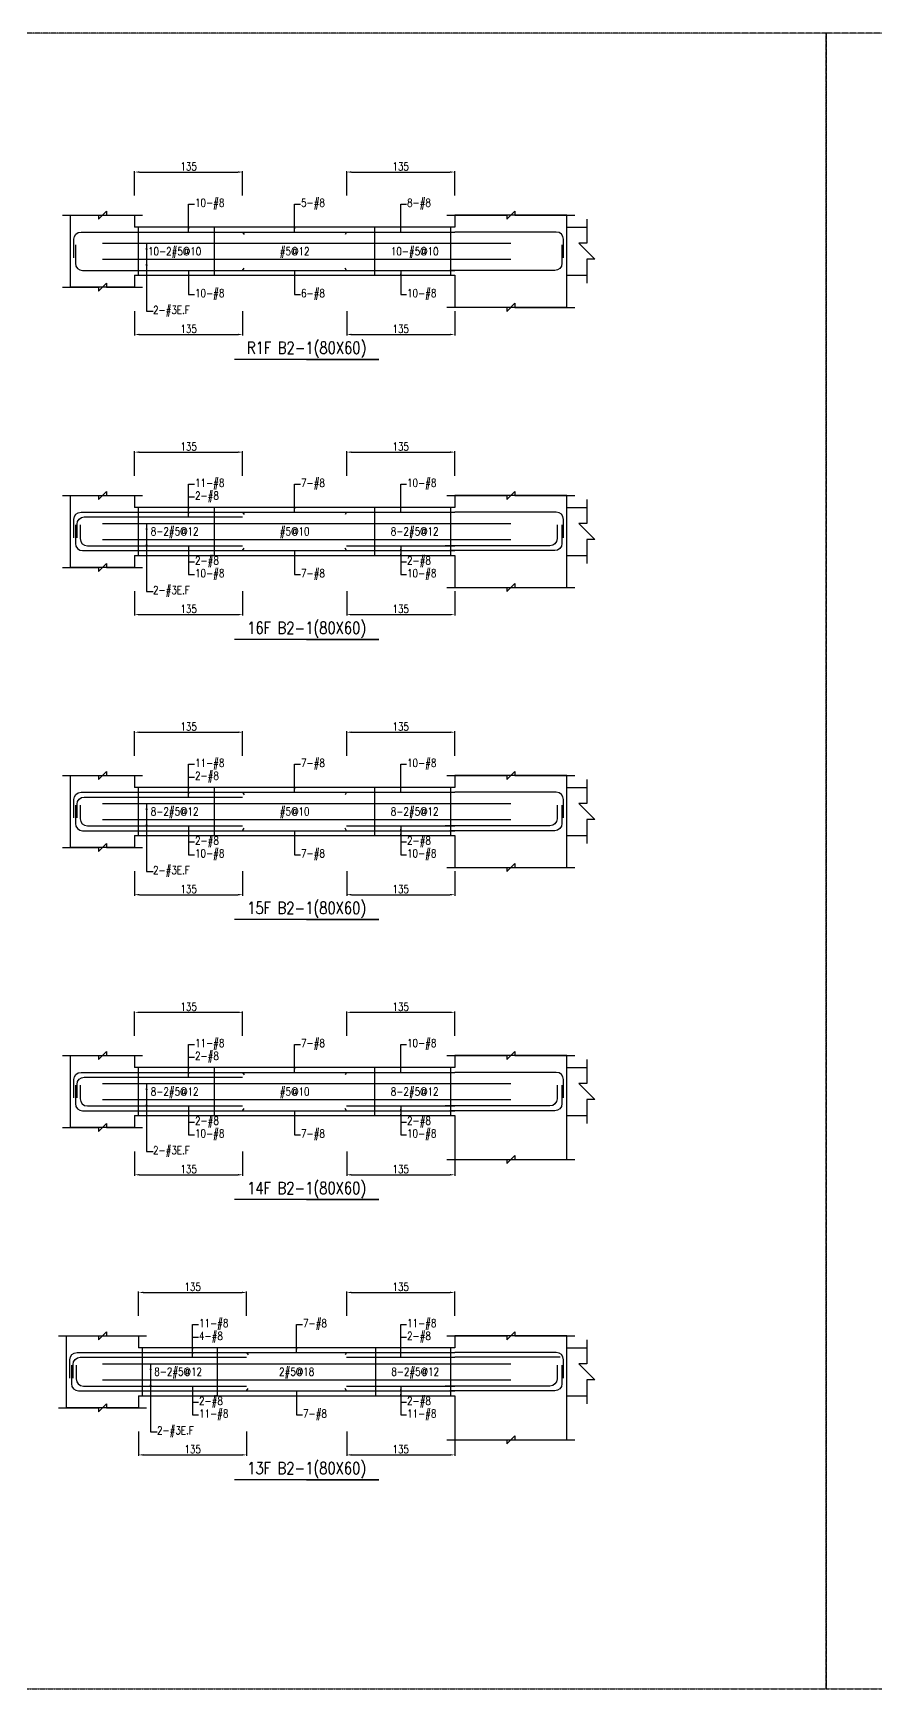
# Model space of a CAD drawing. Header units: millimetres. Extents: x 0 to 84580, y -12276 to 4373.
# Drawn here: x 31612 to 32665, y 0 to 2069 of the extents above; entities that cross this region are included whole.
import ezdxf
from ezdxf.enums import TextEntityAlignment as Align

# ---------------------------------------------------------------- set-up
doc = ezdxf.new("R2010")
doc.units = ezdxf.units.MM
doc.header["$MEASUREMENT"] = 0
doc.linetypes.add('CENTER', pattern=[2, 1.25, -0.25, 0.25, -0.25])
for name, color, linetype in [('S-DIM', 2, 'Continuous'), ('S-GRID', 1, 'CENTER'), ('S-LEADER', 2, 'Continuous'), ('S-RC', 130, 'Continuous'), ('S-REINF', 6, 'Continuous'), ('S-TEXT', 2, 'Continuous')]:
    doc.layers.add(name, color=color, linetype=linetype)
doc.styles.add('CS4', font='romans.shx', dxfattribs={"width": 0.8, "bigfont": 'lsp.shx'})
doc.styles.get("Standard").update_dxf_attribs({"font": 'arial.ttf'})
doc.dimstyles.new('ISO-25', dxfattribs={"dimtxt": 2.5, "dimasz": 2.5, "dimexe": 1.25, "dimexo": 0.625, "dimtad": 1, "dimtxsty": 'Standard', "dimcen": 2.5, "dimadec": 0, "dimazin": 0, "dimtfac": 1, "dimtmove": 0, "dimatfit": 3, "dimfxl": 0, "dimarcsym": 0})

# ---------------------------------------------------------------- blocks, each defined once
blk = doc.blocks.new('*D198')
at = {"layer": 'DEFPOINTS', "color": 0, "transparency": 16777216}
for p in [(31878.6, 495.4), (31743.6, 465.4), (31878.6, 465.4)]:
    blk.add_point(p, dxfattribs=at)
at = {"layer": 'S-DIM', "color": 0, "lineweight": -2, "transparency": 16777216}
for p, q in [((31743.6, 466), (31743.6, 496.6)), ((31878.6, 466), (31878.6, 496.6)), ((31749.6, 495.4), (31872.6, 495.4))]:
    blk.add_line(p, q, dxfattribs=at)
at = {"layer": 'S-DIM', "color": 0, "transparency": 16777216}
for points in [[(31749.6, 496.4), (31749.6, 494.4), (31743.6, 495.4)], [(31872.6, 496.4), (31872.6, 494.4), (31878.6, 495.4)]]:
    blk.add_solid(points, dxfattribs=at)
at = {"layer": 'S-DIM', "color": 0, "transparency": 16777216, "insert": (31811.1, 502.4), "char_height": 10, "attachment_point": 5, "style": 'CS4'}
blk.add_mtext('135', dxfattribs=at)
blk = doc.blocks.new('*D176')
at = {"layer": 'DEFPOINTS', "color": 0, "transparency": 16777216}
for p in [(32138.6, 495.4), (32003.6, 465.4), (32138.6, 465.4)]:
    blk.add_point(p, dxfattribs=at)
at = {"layer": 'S-DIM', "color": 0, "lineweight": -2, "transparency": 16777216}
for p, q in [((32003.6, 466), (32003.6, 496.6)), ((32138.6, 466), (32138.6, 496.6)), ((32009.6, 495.4), (32132.6, 495.4))]:
    blk.add_line(p, q, dxfattribs=at)
at = {"layer": 'S-DIM', "color": 0, "transparency": 16777216}
for points in [[(32009.6, 496.4), (32009.6, 494.4), (32003.6, 495.4)], [(32132.6, 496.4), (32132.6, 494.4), (32138.6, 495.4)]]:
    blk.add_solid(points, dxfattribs=at)
at = {"layer": 'S-DIM', "color": 0, "transparency": 16777216, "insert": (32071.1, 502.4), "char_height": 10, "attachment_point": 5, "style": 'CS4'}
blk.add_mtext('135', dxfattribs=at)
blk = doc.blocks.new('*D177')
at = {"layer": 'DEFPOINTS', "color": 0, "transparency": 16777216}
for p in [(31743.6, 322.4), (31878.6, 322.4), (31878.6, 292.4)]:
    blk.add_point(p, dxfattribs=at)
at = {"layer": 'S-DIM', "color": 0, "lineweight": -2, "transparency": 16777216}
for p, q in [((31743.6, 321.7), (31743.6, 291.1)), ((31878.6, 321.7), (31878.6, 291.1)), ((31749.6, 292.4), (31872.6, 292.4))]:
    blk.add_line(p, q, dxfattribs=at)
at = {"layer": 'S-DIM', "color": 0, "transparency": 16777216}
for points in [[(31749.6, 293.4), (31749.6, 291.4), (31743.6, 292.4)], [(31872.6, 293.4), (31872.6, 291.4), (31878.6, 292.4)]]:
    blk.add_solid(points, dxfattribs=at)
at = {"layer": 'S-DIM', "color": 0, "transparency": 16777216, "insert": (31811.1, 299.4), "char_height": 10, "attachment_point": 5, "style": 'CS4'}
blk.add_mtext('135', dxfattribs=at)
blk = doc.blocks.new('*D178')
at = {"layer": 'DEFPOINTS', "color": 0, "transparency": 16777216}
for p in [(32003.6, 322.4), (32138.6, 322.4), (32138.6, 292.4)]:
    blk.add_point(p, dxfattribs=at)
at = {"layer": 'S-DIM', "color": 0, "lineweight": -2, "transparency": 16777216}
for p, q in [((32003.6, 321.7), (32003.6, 291.1)), ((32138.6, 321.7), (32138.6, 291.1)), ((32009.6, 292.4), (32132.6, 292.4))]:
    blk.add_line(p, q, dxfattribs=at)
at = {"layer": 'S-DIM', "color": 0, "transparency": 16777216}
for points in [[(32009.6, 293.4), (32009.6, 291.4), (32003.6, 292.4)], [(32132.6, 293.4), (32132.6, 291.4), (32138.6, 292.4)]]:
    blk.add_solid(points, dxfattribs=at)
at = {"layer": 'S-DIM', "color": 0, "transparency": 16777216, "insert": (32071.1, 299.4), "char_height": 10, "attachment_point": 5, "style": 'CS4'}
blk.add_mtext('135', dxfattribs=at)
blk = doc.blocks.new('*D179')
at = {"layer": 'DEFPOINTS', "color": 0, "transparency": 16777216}
for p in [(31873.6, 845.4), (31738.6, 815.4), (31873.6, 815.4)]:
    blk.add_point(p, dxfattribs=at)
at = {"layer": 'S-DIM', "color": 0, "lineweight": -2, "transparency": 16777216}
for p, q in [((31738.6, 816), (31738.6, 846.6)), ((31744.6, 845.4), (31867.6, 845.4)), ((31873.6, 816), (31873.6, 846.6))]:
    blk.add_line(p, q, dxfattribs=at)
at = {"layer": 'S-DIM', "color": 0, "transparency": 16777216}
for points in [[(31744.6, 846.4), (31744.6, 844.4), (31738.6, 845.4)], [(31867.6, 846.4), (31867.6, 844.4), (31873.6, 845.4)]]:
    blk.add_solid(points, dxfattribs=at)
at = {"layer": 'S-DIM', "color": 0, "transparency": 16777216, "insert": (31806.1, 852.4), "char_height": 10, "attachment_point": 5, "style": 'CS4'}
blk.add_mtext('135', dxfattribs=at)
blk = doc.blocks.new('*D180')
at = {"layer": 'DEFPOINTS', "color": 0, "transparency": 16777216}
for p in [(32138.6, 845.4), (32003.6, 815.4), (32138.6, 815.4)]:
    blk.add_point(p, dxfattribs=at)
at = {"layer": 'S-DIM', "color": 0, "lineweight": -2, "transparency": 16777216}
for p, q in [((32003.6, 816), (32003.6, 846.6)), ((32009.6, 845.4), (32132.6, 845.4)), ((32138.6, 816), (32138.6, 846.6))]:
    blk.add_line(p, q, dxfattribs=at)
at = {"layer": 'S-DIM', "color": 0, "transparency": 16777216}
for points in [[(32009.6, 846.4), (32009.6, 844.4), (32003.6, 845.4)], [(32132.6, 846.4), (32132.6, 844.4), (32138.6, 845.4)]]:
    blk.add_solid(points, dxfattribs=at)
at = {"layer": 'S-DIM', "color": 0, "transparency": 16777216, "insert": (32071.1, 852.4), "char_height": 10, "attachment_point": 5, "style": 'CS4'}
blk.add_mtext('135', dxfattribs=at)
blk = doc.blocks.new('*D181')
at = {"layer": 'DEFPOINTS', "color": 0, "transparency": 16777216}
for p in [(31738.6, 672.4), (31873.6, 672.4), (31873.6, 642.4)]:
    blk.add_point(p, dxfattribs=at)
at = {"layer": 'S-DIM', "color": 0, "lineweight": -2, "transparency": 16777216}
for p, q in [((31738.6, 671.7), (31738.6, 641.1)), ((31873.6, 671.7), (31873.6, 641.1)), ((31744.6, 642.4), (31867.6, 642.4))]:
    blk.add_line(p, q, dxfattribs=at)
at = {"layer": 'S-DIM', "color": 0, "transparency": 16777216}
for points in [[(31744.6, 643.4), (31744.6, 641.4), (31738.6, 642.4)], [(31867.6, 643.4), (31867.6, 641.4), (31873.6, 642.4)]]:
    blk.add_solid(points, dxfattribs=at)
at = {"layer": 'S-DIM', "color": 0, "transparency": 16777216, "insert": (31806.1, 649.4), "char_height": 10, "attachment_point": 5, "style": 'CS4'}
blk.add_mtext('135', dxfattribs=at)
blk = doc.blocks.new('*D182')
at = {"layer": 'DEFPOINTS', "color": 0, "transparency": 16777216}
for p in [(32003.6, 672.4), (32138.6, 672.4), (32138.6, 642.4)]:
    blk.add_point(p, dxfattribs=at)
at = {"layer": 'S-DIM', "color": 0, "lineweight": -2, "transparency": 16777216}
for p, q in [((32003.6, 671.7), (32003.6, 641.1)), ((32138.6, 671.7), (32138.6, 641.1)), ((32009.6, 642.4), (32132.6, 642.4))]:
    blk.add_line(p, q, dxfattribs=at)
at = {"layer": 'S-DIM', "color": 0, "transparency": 16777216}
for points in [[(32009.6, 643.4), (32009.6, 641.4), (32003.6, 642.4)], [(32132.6, 643.4), (32132.6, 641.4), (32138.6, 642.4)]]:
    blk.add_solid(points, dxfattribs=at)
at = {"layer": 'S-DIM', "color": 0, "transparency": 16777216, "insert": (32071.1, 649.4), "char_height": 10, "attachment_point": 5, "style": 'CS4'}
blk.add_mtext('135', dxfattribs=at)
blk = doc.blocks.new('*D203')
at = {"layer": 'DEFPOINTS', "color": 0, "transparency": 16777216}
for p in [(31873.6, 1195.4), (31738.6, 1165.4), (31873.6, 1165.4)]:
    blk.add_point(p, dxfattribs=at)
at = {"layer": 'S-DIM', "color": 0, "lineweight": -2, "transparency": 16777216}
for p, q in [((31738.6, 1166), (31738.6, 1196.6)), ((31744.6, 1195.4), (31867.6, 1195.4)), ((31873.6, 1166), (31873.6, 1196.6))]:
    blk.add_line(p, q, dxfattribs=at)
at = {"layer": 'S-DIM', "color": 0, "transparency": 16777216}
for points in [[(31744.6, 1196.4), (31744.6, 1194.4), (31738.6, 1195.4)], [(31867.6, 1196.4), (31867.6, 1194.4), (31873.6, 1195.4)]]:
    blk.add_solid(points, dxfattribs=at)
at = {"layer": 'S-DIM', "color": 0, "transparency": 16777216, "insert": (31806.1, 1202.4), "char_height": 10, "attachment_point": 5, "style": 'CS4'}
blk.add_mtext('135', dxfattribs=at)
blk = doc.blocks.new('*D204')
at = {"layer": 'DEFPOINTS', "color": 0, "transparency": 16777216}
for p in [(32138.6, 1195.4), (32003.6, 1165.4), (32138.6, 1165.4)]:
    blk.add_point(p, dxfattribs=at)
at = {"layer": 'S-DIM', "color": 0, "lineweight": -2, "transparency": 16777216}
for p, q in [((32003.6, 1166), (32003.6, 1196.6)), ((32009.6, 1195.4), (32132.6, 1195.4)), ((32138.6, 1166), (32138.6, 1196.6))]:
    blk.add_line(p, q, dxfattribs=at)
at = {"layer": 'S-DIM', "color": 0, "transparency": 16777216}
for points in [[(32009.6, 1196.4), (32009.6, 1194.4), (32003.6, 1195.4)], [(32132.6, 1196.4), (32132.6, 1194.4), (32138.6, 1195.4)]]:
    blk.add_solid(points, dxfattribs=at)
at = {"layer": 'S-DIM', "color": 0, "transparency": 16777216, "insert": (32071.1, 1202.4), "char_height": 10, "attachment_point": 5, "style": 'CS4'}
blk.add_mtext('135', dxfattribs=at)
blk = doc.blocks.new('*D205')
at = {"layer": 'DEFPOINTS', "color": 0, "transparency": 16777216}
for p in [(31738.6, 1022.4), (31873.6, 1022.4), (31873.6, 992.4)]:
    blk.add_point(p, dxfattribs=at)
at = {"layer": 'S-DIM', "color": 0, "lineweight": -2, "transparency": 16777216}
for p, q in [((31738.6, 1021.7), (31738.6, 991.1)), ((31873.6, 1021.7), (31873.6, 991.1)), ((31744.6, 992.4), (31867.6, 992.4))]:
    blk.add_line(p, q, dxfattribs=at)
at = {"layer": 'S-DIM', "color": 0, "transparency": 16777216}
for points in [[(31744.6, 993.4), (31744.6, 991.4), (31738.6, 992.4)], [(31867.6, 993.4), (31867.6, 991.4), (31873.6, 992.4)]]:
    blk.add_solid(points, dxfattribs=at)
at = {"layer": 'S-DIM', "color": 0, "transparency": 16777216, "insert": (31806.1, 999.4), "char_height": 10, "attachment_point": 5, "style": 'CS4'}
blk.add_mtext('135', dxfattribs=at)
blk = doc.blocks.new('*D206')
at = {"layer": 'DEFPOINTS', "color": 0, "transparency": 16777216}
for p in [(32003.6, 1022.4), (32138.6, 1022.4), (32138.6, 992.4)]:
    blk.add_point(p, dxfattribs=at)
at = {"layer": 'S-DIM', "color": 0, "lineweight": -2, "transparency": 16777216}
for p, q in [((32003.6, 1021.7), (32003.6, 991.1)), ((32138.6, 1021.7), (32138.6, 991.1)), ((32009.6, 992.4), (32132.6, 992.4))]:
    blk.add_line(p, q, dxfattribs=at)
at = {"layer": 'S-DIM', "color": 0, "transparency": 16777216}
for points in [[(32009.6, 993.4), (32009.6, 991.4), (32003.6, 992.4)], [(32132.6, 993.4), (32132.6, 991.4), (32138.6, 992.4)]]:
    blk.add_solid(points, dxfattribs=at)
at = {"layer": 'S-DIM', "color": 0, "transparency": 16777216, "insert": (32071.1, 999.4), "char_height": 10, "attachment_point": 5, "style": 'CS4'}
blk.add_mtext('135', dxfattribs=at)
blk = doc.blocks.new('*D207')
at = {"layer": 'DEFPOINTS', "color": 0, "transparency": 16777216}
for p in [(31873.6, 1545.4), (31738.6, 1515.4), (31873.6, 1515.4)]:
    blk.add_point(p, dxfattribs=at)
at = {"layer": 'S-DIM', "color": 0, "lineweight": -2, "transparency": 16777216}
for p, q in [((31738.6, 1516), (31738.6, 1546.6)), ((31744.6, 1545.4), (31867.6, 1545.4)), ((31873.6, 1516), (31873.6, 1546.6))]:
    blk.add_line(p, q, dxfattribs=at)
at = {"layer": 'S-DIM', "color": 0, "transparency": 16777216}
for points in [[(31744.6, 1546.4), (31744.6, 1544.4), (31738.6, 1545.4)], [(31867.6, 1546.4), (31867.6, 1544.4), (31873.6, 1545.4)]]:
    blk.add_solid(points, dxfattribs=at)
at = {"layer": 'S-DIM', "color": 0, "transparency": 16777216, "insert": (31806.1, 1552.4), "char_height": 10, "attachment_point": 5, "style": 'CS4'}
blk.add_mtext('135', dxfattribs=at)
blk = doc.blocks.new('*D208')
at = {"layer": 'DEFPOINTS', "color": 0, "transparency": 16777216}
for p in [(32138.6, 1545.4), (32003.6, 1515.4), (32138.6, 1515.4)]:
    blk.add_point(p, dxfattribs=at)
at = {"layer": 'S-DIM', "color": 0, "lineweight": -2, "transparency": 16777216}
for p, q in [((32003.6, 1516), (32003.6, 1546.6)), ((32009.6, 1545.4), (32132.6, 1545.4)), ((32138.6, 1516), (32138.6, 1546.6))]:
    blk.add_line(p, q, dxfattribs=at)
at = {"layer": 'S-DIM', "color": 0, "transparency": 16777216}
for points in [[(32009.6, 1546.4), (32009.6, 1544.4), (32003.6, 1545.4)], [(32132.6, 1546.4), (32132.6, 1544.4), (32138.6, 1545.4)]]:
    blk.add_solid(points, dxfattribs=at)
at = {"layer": 'S-DIM', "color": 0, "transparency": 16777216, "insert": (32071.1, 1552.4), "char_height": 10, "attachment_point": 5, "style": 'CS4'}
blk.add_mtext('135', dxfattribs=at)
blk = doc.blocks.new('*D209')
at = {"layer": 'DEFPOINTS', "color": 0, "transparency": 16777216}
for p in [(31738.6, 1372.4), (31873.6, 1372.4), (31873.6, 1342.4)]:
    blk.add_point(p, dxfattribs=at)
at = {"layer": 'S-DIM', "color": 0, "lineweight": -2, "transparency": 16777216}
for p, q in [((31738.6, 1371.7), (31738.6, 1341.1)), ((31873.6, 1371.7), (31873.6, 1341.1)), ((31744.6, 1342.4), (31867.6, 1342.4))]:
    blk.add_line(p, q, dxfattribs=at)
at = {"layer": 'S-DIM', "color": 0, "transparency": 16777216}
for points in [[(31744.6, 1343.4), (31744.6, 1341.4), (31738.6, 1342.4)], [(31867.6, 1343.4), (31867.6, 1341.4), (31873.6, 1342.4)]]:
    blk.add_solid(points, dxfattribs=at)
at = {"layer": 'S-DIM', "color": 0, "transparency": 16777216, "insert": (31806.1, 1349.4), "char_height": 10, "attachment_point": 5, "style": 'CS4'}
blk.add_mtext('135', dxfattribs=at)
blk = doc.blocks.new('*D210')
at = {"layer": 'DEFPOINTS', "color": 0, "transparency": 16777216}
for p in [(32003.6, 1372.4), (32138.6, 1372.4), (32138.6, 1342.4)]:
    blk.add_point(p, dxfattribs=at)
at = {"layer": 'S-DIM', "color": 0, "lineweight": -2, "transparency": 16777216}
for p, q in [((32003.6, 1371.7), (32003.6, 1341.1)), ((32138.6, 1371.7), (32138.6, 1341.1)), ((32009.6, 1342.4), (32132.6, 1342.4))]:
    blk.add_line(p, q, dxfattribs=at)
at = {"layer": 'S-DIM', "color": 0, "transparency": 16777216}
for points in [[(32009.6, 1343.4), (32009.6, 1341.4), (32003.6, 1342.4)], [(32132.6, 1343.4), (32132.6, 1341.4), (32138.6, 1342.4)]]:
    blk.add_solid(points, dxfattribs=at)
at = {"layer": 'S-DIM', "color": 0, "transparency": 16777216, "insert": (32071.1, 1349.4), "char_height": 10, "attachment_point": 5, "style": 'CS4'}
blk.add_mtext('135', dxfattribs=at)
blk = doc.blocks.new('*D199')
at = {"layer": 'DEFPOINTS', "color": 0, "transparency": 16777216}
for p in [(31873.6, 1895.4), (31738.6, 1865.4), (31873.6, 1865.4)]:
    blk.add_point(p, dxfattribs=at)
at = {"layer": 'S-DIM', "color": 0, "lineweight": -2, "transparency": 16777216}
for p, q in [((31738.6, 1866), (31738.6, 1896.6)), ((31744.6, 1895.4), (31867.6, 1895.4)), ((31873.6, 1866), (31873.6, 1896.6))]:
    blk.add_line(p, q, dxfattribs=at)
at = {"layer": 'S-DIM', "color": 0, "transparency": 16777216}
for points in [[(31744.6, 1896.4), (31744.6, 1894.4), (31738.6, 1895.4)], [(31867.6, 1896.4), (31867.6, 1894.4), (31873.6, 1895.4)]]:
    blk.add_solid(points, dxfattribs=at)
at = {"layer": 'S-DIM', "color": 0, "transparency": 16777216, "insert": (31806.1, 1902.4), "char_height": 10, "attachment_point": 5, "style": 'CS4'}
blk.add_mtext('135', dxfattribs=at)
blk = doc.blocks.new('*D200')
at = {"layer": 'DEFPOINTS', "color": 0, "transparency": 16777216}
for p in [(32138.6, 1895.4), (32003.6, 1865.4), (32138.6, 1865.4)]:
    blk.add_point(p, dxfattribs=at)
at = {"layer": 'S-DIM', "color": 0, "lineweight": -2, "transparency": 16777216}
for p, q in [((32003.6, 1866), (32003.6, 1896.6)), ((32009.6, 1895.4), (32132.6, 1895.4)), ((32138.6, 1866), (32138.6, 1896.6))]:
    blk.add_line(p, q, dxfattribs=at)
at = {"layer": 'S-DIM', "color": 0, "transparency": 16777216}
for points in [[(32009.6, 1896.4), (32009.6, 1894.4), (32003.6, 1895.4)], [(32132.6, 1896.4), (32132.6, 1894.4), (32138.6, 1895.4)]]:
    blk.add_solid(points, dxfattribs=at)
at = {"layer": 'S-DIM', "color": 0, "transparency": 16777216, "insert": (32071.1, 1902.4), "char_height": 10, "attachment_point": 5, "style": 'CS4'}
blk.add_mtext('135', dxfattribs=at)
blk = doc.blocks.new('*D201')
at = {"layer": 'DEFPOINTS', "color": 0, "transparency": 16777216}
for p in [(31738.6, 1722.4), (31873.6, 1722.4), (31873.6, 1692.4)]:
    blk.add_point(p, dxfattribs=at)
at = {"layer": 'S-DIM', "color": 0, "lineweight": -2, "transparency": 16777216}
for p, q in [((31738.6, 1721.7), (31738.6, 1691.1)), ((31873.6, 1721.7), (31873.6, 1691.1)), ((31744.6, 1692.4), (31867.6, 1692.4))]:
    blk.add_line(p, q, dxfattribs=at)
at = {"layer": 'S-DIM', "color": 0, "transparency": 16777216}
for points in [[(31744.6, 1693.4), (31744.6, 1691.4), (31738.6, 1692.4)], [(31867.6, 1693.4), (31867.6, 1691.4), (31873.6, 1692.4)]]:
    blk.add_solid(points, dxfattribs=at)
at = {"layer": 'S-DIM', "color": 0, "transparency": 16777216, "insert": (31806.1, 1699.4), "char_height": 10, "attachment_point": 5, "style": 'CS4'}
blk.add_mtext('135', dxfattribs=at)
blk = doc.blocks.new('*D202')
at = {"layer": 'DEFPOINTS', "color": 0, "transparency": 16777216}
for p in [(32003.6, 1722.4), (32138.6, 1722.4), (32138.6, 1692.4)]:
    blk.add_point(p, dxfattribs=at)
at = {"layer": 'S-DIM', "color": 0, "lineweight": -2, "transparency": 16777216}
for p, q in [((32003.6, 1721.7), (32003.6, 1691.1)), ((32138.6, 1721.7), (32138.6, 1691.1)), ((32009.6, 1692.4), (32132.6, 1692.4))]:
    blk.add_line(p, q, dxfattribs=at)
at = {"layer": 'S-DIM', "color": 0, "transparency": 16777216}
for points in [[(32009.6, 1693.4), (32009.6, 1691.4), (32003.6, 1692.4)], [(32132.6, 1693.4), (32132.6, 1691.4), (32138.6, 1692.4)]]:
    blk.add_solid(points, dxfattribs=at)
at = {"layer": 'S-DIM', "color": 0, "transparency": 16777216, "insert": (32071.1, 1699.4), "char_height": 10, "attachment_point": 5, "style": 'CS4'}
blk.add_mtext('135', dxfattribs=at)

msp = doc.modelspace()

# ---------------------------------------------------------------- linework, layer by layer
for p, q in [((32278.58, 1826.362), (32303.58, 1826.362)), ((32278.58, 1766.362), (32303.58, 1766.362)), ((32278.58, 1476.362), (32303.58, 1476.362)), ((32278.58, 1416.362), (32303.58, 1416.362)), ((32278.58, 1126.362), (32303.58, 1126.362)), ((32278.58, 1066.362), (32303.58, 1066.362)), ((32278.58, 776.362), (32303.58, 776.362)), ((32278.58, 716.362), (32303.58, 716.362)), ((32278.58, 426.362), (32303.58, 426.362)), ((32278.58, 366.362), (32303.58, 366.362))]:
    msp.add_line(p, q)
at = {"layer": 'S-GRID'}
for points in [[(29374, 0), (32603, 0), (32603, 2069), (29374, 2069), (29374, 0)], [(32603, 0), (35832, 0), (35832, 2069), (32603, 2069), (32603, 0)]]:
    msp.add_lwpolyline(points, dxfattribs=at)
at = {"layer": 'S-RC'}
for points in [[(31648.58, 1841.362), (31693.58, 1841.353), (31693.579, 1836.353), (31703.581, 1846.351), (31703.58, 1841.351), (31748.58, 1841.342)], [(32128.58, 1841.362), (32203.58, 1841.347), (32203.579, 1836.347), (32213.581, 1846.345), (32213.58, 1841.345), (32288.58, 1841.33)], [(31738.58, 1766.362), (31738.58, 1751.362), (31658.58, 1751.362), (31658.58, 1841.362), (31738.58, 1841.362), (31738.58, 1826.362)], [(32138.58, 1826.362), (31738.58, 1826.362)], [(32138.58, 1766.362), (32138.58, 1726.362), (32278.58, 1726.362), (32278.58, 1841.362), (32138.58, 1841.362), (32138.58, 1826.362)], [(32303.58, 1836.362), (32303.58, 1806.362), (32293.58, 1806.362), (32313.58, 1786.362), (32303.58, 1786.362), (32303.58, 1756.362)], [(31738.58, 1766.362), (32138.58, 1766.362)], [(31648.58, 1751.362), (31693.58, 1751.353), (31693.579, 1746.353), (31703.581, 1756.351), (31703.58, 1751.351), (31748.58, 1751.342)], [(32128.58, 1726.362), (32203.58, 1726.347), (32203.579, 1721.347), (32213.581, 1731.345), (32213.58, 1726.345), (32288.58, 1726.33)], [(31953.58, 1661.362), (32043.58, 1661.362), (31863.58, 1661.362)], [(31648.58, 1491.362), (31693.58, 1491.353), (31693.579, 1486.353), (31703.581, 1496.351), (31703.58, 1491.351), (31748.58, 1491.342)], [(31738.58, 1416.362), (31738.58, 1401.362), (31658.58, 1401.362), (31658.58, 1491.362), (31738.58, 1491.362), (31738.58, 1476.362)], [(32128.58, 1491.362), (32203.58, 1491.347), (32203.579, 1486.347), (32213.581, 1496.345), (32213.58, 1491.345), (32288.58, 1491.33)], [(32138.58, 1416.362), (32138.58, 1376.362), (32278.58, 1376.362), (32278.58, 1491.362), (32138.58, 1491.362), (32138.58, 1476.362)], [(32138.58, 1476.362), (31738.58, 1476.362)], [(32303.58, 1486.362), (32303.58, 1456.362), (32293.58, 1456.362), (32313.58, 1436.362), (32303.58, 1436.362), (32303.58, 1406.362)], [(31738.58, 1416.362), (32138.58, 1416.362)], [(31648.58, 1401.362), (31693.58, 1401.353), (31693.579, 1396.353), (31703.581, 1406.351), (31703.58, 1401.351), (31748.58, 1401.342)], [(32128.58, 1376.362), (32203.58, 1376.347), (32203.579, 1371.347), (32213.581, 1381.345), (32213.58, 1376.345), (32288.58, 1376.33)], [(31953.58, 1311.362), (32043.58, 1311.362), (31863.58, 1311.362)], [(31648.58, 1141.362), (31693.58, 1141.353), (31693.579, 1136.353), (31703.581, 1146.351), (31703.58, 1141.351), (31748.58, 1141.342)], [(31738.58, 1066.362), (31738.58, 1051.362), (31658.58, 1051.362), (31658.58, 1141.362), (31738.58, 1141.362), (31738.58, 1126.362)], [(32128.58, 1141.362), (32203.58, 1141.347), (32203.579, 1136.347), (32213.581, 1146.345), (32213.58, 1141.345), (32288.58, 1141.33)], [(32138.58, 1066.362), (32138.58, 1026.362), (32278.58, 1026.362), (32278.58, 1141.362), (32138.58, 1141.362), (32138.58, 1126.362)], [(32138.58, 1126.362), (31738.58, 1126.362)], [(32303.58, 1136.362), (32303.58, 1106.362), (32293.58, 1106.362), (32313.58, 1086.362), (32303.58, 1086.362), (32303.58, 1056.362)], [(31648.58, 1051.362), (31693.58, 1051.353), (31693.579, 1046.353), (31703.581, 1056.351), (31703.58, 1051.351), (31748.58, 1051.342)], [(31738.58, 1066.362), (32138.58, 1066.362)], [(32128.58, 1026.362), (32203.58, 1026.347), (32203.579, 1021.347), (32213.581, 1031.345), (32213.58, 1026.345), (32288.58, 1026.33)], [(31953.58, 961.362), (32043.58, 961.362), (31863.58, 961.362)], [(31648.58, 791.362), (31693.58, 791.353), (31693.579, 786.353), (31703.581, 796.351), (31703.58, 791.351), (31748.58, 791.342)], [(31738.58, 716.362), (31738.58, 701.362), (31658.58, 701.362), (31658.58, 791.362), (31738.58, 791.362), (31738.58, 776.362)], [(32128.58, 791.362), (32203.58, 791.347), (32203.579, 786.347), (32213.581, 796.345), (32213.58, 791.345), (32288.58, 791.33)], [(32138.58, 716.362), (32138.58, 661.362), (32278.58, 661.362), (32278.58, 791.362), (32138.58, 791.362), (32138.58, 776.362)], [(32303.58, 786.362), (32303.58, 756.362), (32293.58, 756.362), (32313.58, 736.362), (32303.58, 736.362), (32303.58, 706.362)], [(32138.58, 776.362), (31738.58, 776.362)], [(31648.58, 701.362), (31693.58, 701.353), (31693.579, 696.353), (31703.581, 706.351), (31703.58, 701.351), (31748.58, 701.342)], [(31738.58, 716.362), (32138.58, 716.362)], [(32128.58, 661.362), (32203.58, 661.347), (32203.579, 656.347), (32213.581, 666.345), (32213.58, 661.345), (32288.58, 661.33)], [(31953.58, 611.362), (32043.58, 611.362), (31863.58, 611.362)], [(31643.58, 441.362), (31693.58, 441.352), (31693.579, 436.352), (31703.581, 446.35), (31703.58, 441.35), (31753.58, 441.34)], [(31743.58, 366.362), (31743.58, 351.362), (31653.58, 351.362), (31653.58, 441.362), (31743.58, 441.362), (31743.58, 426.362)], [(32128.58, 441.362), (32203.58, 441.347), (32203.579, 436.347), (32213.581, 446.345), (32213.58, 441.345), (32288.58, 441.33)], [(32138.58, 366.362), (32138.58, 311.362), (32278.58, 311.362), (32278.58, 441.362), (32138.58, 441.362), (32138.58, 426.362)], [(32303.58, 436.362), (32303.58, 406.362), (32293.58, 406.362), (32313.58, 386.362), (32303.58, 386.362), (32303.58, 356.362)], [(32138.58, 426.362), (31743.58, 426.362)], [(31643.58, 351.362), (31693.58, 351.352), (31693.579, 346.352), (31703.581, 356.35), (31703.58, 351.35), (31753.58, 351.34)], [(31743.58, 366.362), (32138.58, 366.362)], [(32128.58, 311.362), (32203.58, 311.347), (32203.579, 306.347), (32213.581, 316.345), (32213.58, 311.345), (32288.58, 311.33)], [(31953.58, 261.362), (32043.58, 261.362), (31863.58, 261.362)]]:
    msp.add_lwpolyline(points, dxfattribs=at)
at = {"layer": 'S-REINF', "color": 1}
for points in [[(31743.58, 1766.362), (31743.58, 1826.362)], [(31838.58, 1766.362), (31838.58, 1826.362)], [(32038.58, 1766.362), (32038.58, 1826.362)], [(32133.58, 1766.362), (32133.58, 1826.362)], [(31698.58, 1806.362), (32208.58, 1806.362)], [(31698.58, 1786.362), (32208.58, 1786.362)], [(31743.58, 1416.362), (31743.58, 1476.362)], [(31838.58, 1416.362), (31838.58, 1476.362)], [(32038.58, 1416.362), (32038.58, 1476.362)], [(32133.58, 1416.362), (32133.58, 1476.362)], [(31698.58, 1456.362), (32208.58, 1456.362)], [(31698.58, 1436.362), (32208.58, 1436.362)], [(31743.58, 1066.362), (31743.58, 1126.362)], [(31838.58, 1066.362), (31838.58, 1126.362)], [(32038.58, 1066.362), (32038.58, 1126.362)], [(32133.58, 1066.362), (32133.58, 1126.362)], [(31698.58, 1106.362), (32208.58, 1106.362)], [(31698.58, 1086.362), (32208.58, 1086.362)], [(31743.58, 716.362), (31743.58, 776.362)], [(31838.58, 716.362), (31838.58, 776.362)], [(32038.58, 716.362), (32038.58, 776.362)], [(32133.58, 716.362), (32133.58, 776.362)], [(31698.58, 756.362), (32208.58, 756.362)], [(31698.58, 736.362), (32208.58, 736.362)], [(31748.58, 366.362), (31748.58, 426.362)], [(31842.33, 366.362), (31842.33, 426.362)], [(32039.83, 366.362), (32039.83, 426.362)], [(32133.58, 366.362), (32133.58, 426.362)], [(31698.58, 406.362), (32208.58, 406.362)], [(31698.58, 386.362), (32208.58, 386.362)]]:
    msp.add_lwpolyline(points, dxfattribs=at)
at = {"layer": 'S-REINF'}
for points in [[(31662.58, 1788.362), (31662.58, 1811.362, -0.41421356), (31671.58, 1820.362), (31738.58, 1820.362)], [(31664.58, 1804.362), (31664.58, 1781.362, 0.41421356), (31673.58, 1772.362), (31738.58, 1772.362)], [(32272.58, 1804.362), (32272.58, 1781.362, -0.41421356), (32263.58, 1772.362), (32132.58, 1772.362)], [(32274.58, 1788.362), (32274.58, 1811.362, 0.41421356), (32265.58, 1820.362), (32138.58, 1820.362)], [(31662.58, 1438.362), (31662.58, 1461.362, -0.41421356), (31671.58, 1470.362), (31738.58, 1470.362)], [(32274.58, 1438.362), (32274.58, 1461.362, 0.41421356), (32265.58, 1470.362), (32138.58, 1470.362)], [(31664.58, 1454.362), (31664.58, 1431.362, 0.41421356), (31673.58, 1422.362), (31738.58, 1422.362)], [(31666.58, 1438.362), (31666.58, 1455.362, -0.41421356), (31675.58, 1464.362), (31738.58, 1464.362)], [(31670.58, 1454.362), (31670.58, 1437.362, 0.41421356), (31679.58, 1428.362), (31738.58, 1428.362)], [(32266.58, 1454.362), (32266.58, 1437.362, -0.41421356), (32257.58, 1428.362), (32126.58, 1428.362)], [(32272.58, 1454.362), (32272.58, 1431.362, -0.41421356), (32263.58, 1422.362), (32132.58, 1422.362)], [(31662.58, 1088.362), (31662.58, 1111.362, -0.41421356), (31671.58, 1120.362), (31738.58, 1120.362)], [(32274.58, 1088.362), (32274.58, 1111.362, 0.41421356), (32265.58, 1120.362), (32138.58, 1120.362)], [(31664.58, 1104.362), (31664.58, 1081.362, 0.41421356), (31673.58, 1072.362), (31738.58, 1072.362)], [(31666.58, 1088.362), (31666.58, 1105.362, -0.41421356), (31675.58, 1114.362), (31738.58, 1114.362)], [(31670.58, 1104.362), (31670.58, 1087.362, 0.41421356), (31679.58, 1078.362), (31738.58, 1078.362)], [(32266.58, 1104.362), (32266.58, 1087.362, -0.41421356), (32257.58, 1078.362), (32126.58, 1078.362)], [(32272.58, 1104.362), (32272.58, 1081.362, -0.41421356), (32263.58, 1072.362), (32132.58, 1072.362)], [(31662.58, 738.362), (31662.58, 761.362, -0.41421356), (31671.58, 770.362), (31738.58, 770.362)], [(32274.58, 738.362), (32274.58, 761.362, 0.41421356), (32265.58, 770.362), (32138.58, 770.362)], [(31664.58, 754.362), (31664.58, 731.362, 0.41421356), (31673.58, 722.362), (31738.58, 722.362)], [(31666.58, 738.362), (31666.58, 755.362, -0.41421356), (31675.58, 764.362), (31738.58, 764.362)], [(31670.58, 754.362), (31670.58, 737.362, 0.41421356), (31679.58, 728.362), (31738.58, 728.362)], [(32266.58, 754.362), (32266.58, 737.362, -0.41421356), (32257.58, 728.362), (32126.58, 728.362)], [(32272.58, 754.362), (32272.58, 731.362, -0.41421356), (32263.58, 722.362), (32132.58, 722.362)], [(31657.58, 388.362), (31657.58, 411.362, -0.41421356), (31666.58, 420.362), (31743.58, 420.362)], [(31661.58, 388.362), (31661.58, 405.362, -0.41421356), (31670.58, 414.362), (31743.58, 414.362)], [(32274.58, 388.362), (32274.58, 411.362, 0.41421356), (32265.58, 420.362), (32138.58, 420.362)], [(31659.58, 404.362), (31659.58, 381.362, 0.41421356), (31668.58, 372.362), (31743.58, 372.362)], [(31665.58, 404.362), (31665.58, 387.362, 0.41421356), (31674.58, 378.362), (31743.58, 378.362)], [(32266.58, 404.362), (32266.58, 387.362, -0.41421356), (32257.58, 378.362), (32126.58, 378.362)], [(32272.58, 404.362), (32272.58, 381.362, -0.41421356), (32263.58, 372.362), (32132.58, 372.362)]]:
    msp.add_lwpolyline(points, format="xyb", dxfattribs=at)
for points in [[(31738.58, 1820.362), (31873.58, 1820.362)], [(31873.58, 1820.362), (31875.58, 1817.362)], [(31873.58, 1820.362), (32003.58, 1820.362)], [(32003.58, 1820.362), (32001.58, 1817.362)], [(32003.58, 1820.362), (32138.58, 1820.362)], [(31738.58, 1772.362), (31873.58, 1772.362)], [(31873.58, 1772.362), (31875.58, 1775.362)], [(31873.58, 1772.362), (32003.58, 1772.362)], [(32003.58, 1772.362), (32001.58, 1775.362)], [(32003.58, 1772.362), (32138.58, 1772.362)], [(31738.58, 1470.362), (31873.58, 1470.362)], [(31873.58, 1470.362), (31875.58, 1467.362)], [(31873.58, 1470.362), (32003.58, 1470.362)], [(32003.58, 1470.362), (32001.58, 1467.362)], [(32003.58, 1470.362), (32138.58, 1470.362)], [(31738.58, 1464.362), (31873.58, 1464.362)], [(31738.58, 1428.362), (31873.58, 1428.362)], [(32003.58, 1428.362), (32138.58, 1428.362)], [(31738.58, 1422.362), (31873.58, 1422.362)], [(31873.58, 1422.362), (31875.58, 1425.362)], [(31873.58, 1422.362), (32003.58, 1422.362)], [(32003.58, 1422.362), (32001.58, 1425.362)], [(32003.58, 1422.362), (32138.58, 1422.362)], [(31738.58, 1120.362), (31873.58, 1120.362)], [(31873.58, 1120.362), (31875.58, 1117.362)], [(31873.58, 1120.362), (32003.58, 1120.362)], [(32003.58, 1120.362), (32001.58, 1117.362)], [(32003.58, 1120.362), (32138.58, 1120.362)], [(31738.58, 1114.362), (31873.58, 1114.362)], [(31738.58, 1078.362), (31873.58, 1078.362)], [(32003.58, 1078.362), (32138.58, 1078.362)], [(31738.58, 1072.362), (31873.58, 1072.362)], [(31873.58, 1072.362), (31875.58, 1075.362)], [(31873.58, 1072.362), (32003.58, 1072.362)], [(32003.58, 1072.362), (32001.58, 1075.362)], [(32003.58, 1072.362), (32138.58, 1072.362)], [(31738.58, 770.362), (31873.58, 770.362)], [(31873.58, 770.362), (31875.58, 767.362)], [(31873.58, 770.362), (32003.58, 770.362)], [(32003.58, 770.362), (32001.58, 767.362)], [(32003.58, 770.362), (32138.58, 770.362)], [(31738.58, 764.362), (31873.58, 764.362)], [(31738.58, 728.362), (31873.58, 728.362)], [(31873.58, 722.362), (31875.58, 725.362)], [(32003.58, 722.362), (32001.58, 725.362)], [(32003.58, 728.362), (32138.58, 728.362)], [(31738.58, 722.362), (31873.58, 722.362)], [(31873.58, 722.362), (32003.58, 722.362)], [(32003.58, 722.362), (32138.58, 722.362)], [(31743.58, 420.362), (31878.58, 420.362)], [(31743.58, 414.362), (31878.58, 414.362)], [(31878.58, 420.362), (31880.58, 417.362)], [(31878.58, 420.362), (32003.58, 420.362)], [(32003.58, 420.362), (32001.58, 417.362)], [(32003.58, 420.362), (32138.58, 420.362)], [(32003.58, 414.362), (32138.58, 414.362)], [(32270.58, 414.362), (32138.58, 414.362)], [(31743.58, 378.362), (31878.58, 378.362)], [(31878.58, 372.362), (31880.58, 375.362)], [(32003.58, 372.362), (32001.58, 375.362)], [(32003.58, 378.362), (32138.58, 378.362)], [(31743.58, 372.362), (31878.58, 372.362)], [(31878.58, 372.362), (32003.58, 372.362)], [(32003.58, 372.362), (32138.58, 372.362)]]:
    msp.add_lwpolyline(points, dxfattribs=at)

# ---------------------------------------------------------------- texts
at = {"layer": 'S-LEADER', "char_height": 10, "attachment_point": 4, "style": 'CS4'}
for s, insert in [('10-#8', (31814.08, 1855.362)), ('5-#8', (31946.58, 1855.362)), ('8-#8', (32079.08, 1855.362)), ('10-#8', (31814.08, 1742.362)), ('6-#8', (31946.58, 1742.362)), ('10-#8', (32079.08, 1742.362)), ('11-#8', (31814.08, 1505.362)), ('7-#8', (31946.58, 1505.362)), ('10-#8', (32079.08, 1505.362)), ('2-#8', (31814.08, 1489.362)), ('2-#8', (31814.08, 1408.362)), ('2-#8', (32079.08, 1408.362)), ('10-#8', (31814.08, 1392.362)), ('7-#8', (31946.58, 1392.362)), ('10-#8', (32079.08, 1392.362)), ('11-#8', (31814.08, 1155.362)), ('7-#8', (31946.58, 1155.362)), ('10-#8', (32079.08, 1155.362)), ('2-#8', (31814.08, 1139.362)), ('2-#8', (31814.08, 1058.362)), ('2-#8', (32079.08, 1058.362)), ('10-#8', (31814.08, 1042.362)), ('7-#8', (31946.58, 1042.362)), ('10-#8', (32079.08, 1042.362)), ('11-#8', (31814.08, 805.362)), ('7-#8', (31946.58, 805.362)), ('10-#8', (32079.08, 805.362)), ('2-#8', (31814.08, 789.362)), ('2-#8', (31814.08, 708.362)), ('2-#8', (32079.08, 708.362)), ('10-#8', (31814.08, 692.362)), ('7-#8', (31946.58, 692.362)), ('10-#8', (32079.08, 692.362)), ('11-#8', (31819.08, 455.362)), ('7-#8', (31949.08, 455.362)), ('11-#8', (32079.08, 455.362)), ('4-#8', (31819.08, 439.362)), ('2-#8', (32079.08, 439.362)), ('2-#8', (31819.08, 358.362)), ('2-#8', (32079.08, 358.362)), ('11-#8', (31819.08, 342.362)), ('7-#8', (31949.08, 342.362)), ('11-#8', (32079.08, 342.362))]:
    msp.add_mtext(s, dxfattribs=dict(at, insert=insert))
at = {"layer": 'S-LEADER', "color": 3, "char_height": 10, "attachment_point": 4, "style": 'CS4'}
for insert in [(31761.58, 1721.362), (31761.58, 1371.362), (31761.58, 1021.362), (31761.58, 671.362), (31766.58, 321.362)]:
    msp.add_mtext('2-#3E.F', dxfattribs=dict(at, insert=insert))
at = {"layer": 'S-RC', "style": 'CS4', "width": 0.8}
for s, p in [('R1F B2-1(80X60)', (31953.58, 1668.362)), ('16F B2-1(80X60)', (31953.58, 1318.362)), ('15F B2-1(80X60)', (31953.58, 968.362)), ('14F B2-1(80X60)', (31953.58, 618.362)), ('13F B2-1(80X60)', (31953.58, 268.362))]:
    msp.add_text(s, height=15, dxfattribs=at).set_placement(p, align=Align.CENTER)
at = {"layer": 'S-TEXT', "color": 1, "style": 'CS4', "width": 0.8}
for s, p in [('10-2#5@10', (31788.58, 1791.362)), ('#5@12', (31938.58, 1791.362)), ('10-#5@10', (32088.58, 1791.362)), ('8-2#5@12', (31788.58, 1441.362)), ('#5@10', (31938.58, 1441.362)), ('8-2#5@12', (32088.58, 1441.362)), ('8-2#5@12', (31788.58, 1091.362)), ('#5@10', (31938.58, 1091.362)), ('8-2#5@12', (32088.58, 1091.362)), ('8-2#5@12', (31788.58, 741.362)), ('#5@10', (31938.58, 741.362)), ('8-2#5@12', (32088.58, 741.362)), ('8-2#5@12', (31792.955, 391.362)), ('2#5@18', (31941.08, 391.362)), ('8-2#5@12', (32089.205, 391.362))]:
    msp.add_text(s, height=10, dxfattribs=at).set_placement(p, align=Align.CENTER)

# ---------------------------------------------------------------- dimensions: what is measured, and where the dimension line sits
at = {"layer": 'S-DIM'}
for p1, p2, distance, picture, middle in [((31738.58, 1865.362), (31873.58, 1865.362), 30, '*D199', (31806.08, 1902.362)), ((32003.58, 1865.362), (32138.58, 1865.362), 30, '*D200', (32071.08, 1902.362)), ((31738.58, 1722.362), (31873.58, 1722.362), -30, '*D201', (31806.08, 1699.362)), ((32003.58, 1722.362), (32138.58, 1722.362), -30, '*D202', (32071.08, 1699.362)), ((31738.58, 1515.362), (31873.58, 1515.362), 30, '*D207', (31806.08, 1552.362)), ((32003.58, 1515.362), (32138.58, 1515.362), 30, '*D208', (32071.08, 1552.362)), ((31738.58, 1372.362), (31873.58, 1372.362), -30, '*D209', (31806.08, 1349.362)), ((32003.58, 1372.362), (32138.58, 1372.362), -30, '*D210', (32071.08, 1349.362)), ((31738.58, 1165.362), (31873.58, 1165.362), 30, '*D203', (31806.08, 1202.362)), ((32003.58, 1165.362), (32138.58, 1165.362), 30, '*D204', (32071.08, 1202.362)), ((31738.58, 1022.362), (31873.58, 1022.362), -30, '*D205', (31806.08, 999.362)), ((32003.58, 1022.362), (32138.58, 1022.362), -30, '*D206', (32071.08, 999.362)), ((31738.58, 815.362), (31873.58, 815.362), 30, '*D179', (31806.08, 852.362)), ((32003.58, 815.362), (32138.58, 815.362), 30, '*D180', (32071.08, 852.362)), ((31738.58, 672.362), (31873.58, 672.362), -30, '*D181', (31806.08, 649.362)), ((32003.58, 672.362), (32138.58, 672.362), -30, '*D182', (32071.08, 649.362)), ((31743.58, 465.362), (31878.58, 465.362), 30, '*D198', (31811.08, 502.362)), ((32003.58, 465.362), (32138.58, 465.362), 30, '*D176', (32071.08, 502.362)), ((31743.58, 322.362), (31878.58, 322.362), -30, '*D177', (31811.08, 299.362)), ((32003.58, 322.362), (32138.58, 322.362), -30, '*D178', (32071.08, 299.362))]:
    dim = msp.add_aligned_dim(p1=p1, p2=p2, distance=distance, dimstyle='ISO-25', override={"dimtxt": 10, "dimasz": 6, "dimgap": 2, "dimtxsty": 'CS4'}, dxfattribs=at)
    dim.commit()
    dim.dimension.update_dxf_attribs({"geometry": picture, "text_midpoint": middle})

# ---------------------------------------------------------------- leaders
at = {"layer": 'S-LEADER', "annotation_type": 0, "has_hookline": 1, "hookline_direction": 0}
for points, override, text_width in [([(31806.08, 1820.362), (31806.08, 1855.362), (31813.455, 1855.362)], {"dimasz": 6, "dimtad": 0}, 37.333), ([(31938.58, 1820.362), (31938.58, 1855.362), (31945.955, 1855.362)], {"dimasz": 6, "dimtad": 0}, 30.857), ([(32071.08, 1820.362), (32071.08, 1855.362), (32078.455, 1855.362)], {"dimasz": 6, "dimtad": 0}, 30.857), ([(31753.58, 1786.362), (31753.58, 1721.362), (31760.955, 1721.362)], {"dimasz": 8, "dimtad": 0}, 49.524), ([(31806.08, 1772.362), (31806.08, 1742.362), (31813.455, 1742.362)], {"dimasz": 6, "dimtad": 0}, 37.333), ([(31938.58, 1772.362), (31938.58, 1742.362), (31945.955, 1742.362)], {"dimasz": 6, "dimtad": 0}, 30.476), ([(32071.08, 1772.362), (32071.08, 1742.362), (32078.455, 1742.362)], {"dimasz": 6, "dimtad": 0}, 37.333), ([(31806.08, 1470.362), (31806.08, 1505.362), (31813.455, 1505.362)], {"dimasz": 6, "dimtad": 0}, 37.333), ([(31938.58, 1470.362), (31938.58, 1505.362), (31945.955, 1505.362)], {"dimasz": 6, "dimtad": 0}, 30.857), ([(32071.08, 1470.362), (32071.08, 1505.362), (32078.455, 1505.362)], {"dimasz": 6, "dimtad": 0}, 37.333), ([(31806.08, 1464.362), (31806.08, 1489.362), (31813.455, 1489.362)], {"dimasz": 6, "dimtad": 0}, 30.857), ([(31753.58, 1436.362), (31753.58, 1371.362), (31760.955, 1371.362)], {"dimasz": 8, "dimtad": 0}, 49.524), ([(31806.08, 1428.362), (31806.08, 1408.362), (31813.455, 1408.362)], {"dimasz": 6, "dimtad": 0}, 30.857), ([(32071.08, 1428.362), (32071.08, 1408.362), (32078.455, 1408.362)], {"dimasz": 6, "dimtad": 0}, 30.857), ([(31806.08, 1422.362), (31806.08, 1392.362), (31813.455, 1392.362)], {"dimasz": 6, "dimtad": 0}, 37.333), ([(31938.58, 1422.362), (31938.58, 1392.362), (31945.955, 1392.362)], {"dimasz": 6, "dimtad": 0}, 30.857), ([(32071.08, 1422.362), (32071.08, 1392.362), (32078.455, 1392.362)], {"dimasz": 6, "dimtad": 0}, 37.333), ([(31806.08, 1120.362), (31806.08, 1155.362), (31813.455, 1155.362)], {"dimasz": 6, "dimtad": 0}, 37.333), ([(31806.08, 1114.362), (31806.08, 1139.362), (31813.455, 1139.362)], {"dimasz": 6, "dimtad": 0}, 30.857), ([(31938.58, 1120.362), (31938.58, 1155.362), (31945.955, 1155.362)], {"dimasz": 6, "dimtad": 0}, 30.857), ([(32071.08, 1120.362), (32071.08, 1155.362), (32078.455, 1155.362)], {"dimasz": 6, "dimtad": 0}, 37.333), ([(31753.58, 1086.362), (31753.58, 1021.362), (31760.955, 1021.362)], {"dimasz": 8, "dimtad": 0}, 49.524), ([(31806.08, 1078.362), (31806.08, 1058.362), (31813.455, 1058.362)], {"dimasz": 6, "dimtad": 0}, 30.857), ([(32071.08, 1078.362), (32071.08, 1058.362), (32078.455, 1058.362)], {"dimasz": 6, "dimtad": 0}, 30.857), ([(31806.08, 1072.362), (31806.08, 1042.362), (31813.455, 1042.362)], {"dimasz": 6, "dimtad": 0}, 37.333), ([(31938.58, 1072.362), (31938.58, 1042.362), (31945.955, 1042.362)], {"dimasz": 6, "dimtad": 0}, 30.857), ([(32071.08, 1072.362), (32071.08, 1042.362), (32078.455, 1042.362)], {"dimasz": 6, "dimtad": 0}, 37.333), ([(31806.08, 770.362), (31806.08, 805.362), (31813.455, 805.362)], {"dimasz": 6, "dimtad": 0}, 37.333), ([(31806.08, 764.362), (31806.08, 789.362), (31813.455, 789.362)], {"dimasz": 6, "dimtad": 0}, 30.857), ([(31938.58, 770.362), (31938.58, 805.362), (31945.955, 805.362)], {"dimasz": 6, "dimtad": 0}, 30.857), ([(32071.08, 770.362), (32071.08, 805.362), (32078.455, 805.362)], {"dimasz": 6, "dimtad": 0}, 37.333), ([(31753.58, 736.362), (31753.58, 671.362), (31760.955, 671.362)], {"dimasz": 8, "dimtad": 0}, 49.524), ([(31806.08, 728.362), (31806.08, 708.362), (31813.455, 708.362)], {"dimasz": 6, "dimtad": 0}, 30.857), ([(32071.08, 728.362), (32071.08, 708.362), (32078.455, 708.362)], {"dimasz": 6, "dimtad": 0}, 30.857), ([(31806.08, 722.362), (31806.08, 692.362), (31813.455, 692.362)], {"dimasz": 6, "dimtad": 0}, 37.333), ([(31938.58, 722.362), (31938.58, 692.362), (31945.955, 692.362)], {"dimasz": 6, "dimtad": 0}, 30.857), ([(32071.08, 722.362), (32071.08, 692.362), (32078.455, 692.362)], {"dimasz": 6, "dimtad": 0}, 37.333), ([(31811.08, 420.362), (31811.08, 455.362), (31818.455, 455.362)], {"dimasz": 6, "dimtad": 0}, 37.333), ([(31941.08, 420.362), (31941.08, 455.362), (31948.455, 455.362)], {"dimasz": 6, "dimtad": 0}, 30.857), ([(32071.08, 420.362), (32071.08, 455.362), (32078.455, 455.362)], {"dimasz": 6, "dimtad": 0}, 37.333), ([(31811.08, 414.362), (31811.08, 439.362), (31818.455, 439.362)], {"dimasz": 6, "dimtad": 0}, 30.857), ([(32071.08, 414.362), (32071.08, 439.362), (32078.455, 439.362)], {"dimasz": 6, "dimtad": 0}, 30.857), ([(31758.58, 386.362), (31758.58, 321.362), (31765.955, 321.362)], {"dimasz": 8, "dimtad": 0}, 49.524), ([(31811.08, 378.362), (31811.08, 358.362), (31818.455, 358.362)], {"dimasz": 6, "dimtad": 0}, 30.857), ([(32071.08, 378.362), (32071.08, 358.362), (32078.455, 358.362)], {"dimasz": 6, "dimtad": 0}, 30.857), ([(31811.08, 372.362), (31811.08, 342.362), (31818.455, 342.362)], {"dimasz": 6, "dimtad": 0}, 37.333), ([(31941.08, 372.362), (31941.08, 342.362), (31948.455, 342.362)], {"dimasz": 6, "dimtad": 0}, 30.857), ([(32071.08, 372.362), (32071.08, 342.362), (32078.455, 342.362)], {"dimasz": 6, "dimtad": 0}, 37.333)]:
    msp.add_leader(points, dimstyle='ISO-25', override=override, dxfattribs=dict(at, text_width=text_width))
at = {"layer": 'S-LEADER'}
for points in [[(31753.58, 1806.362), (31753.58, 1721.362), (31761.58, 1721.362)], [(31753.58, 1456.362), (31753.58, 1371.362), (31761.58, 1371.362)], [(31753.58, 1106.362), (31753.58, 1021.362), (31761.58, 1021.362)], [(31753.58, 756.362), (31753.58, 671.362), (31761.58, 671.362)], [(31758.58, 406.362), (31758.58, 321.362), (31766.58, 321.362)]]:
    msp.add_leader(points, dimstyle='ISO-25', override={"dimasz": 8}, dxfattribs=at)

doc.saveas('drawing.dxf')
